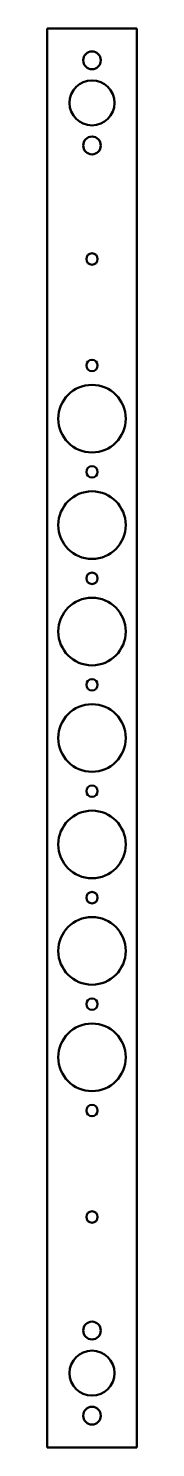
# Model space of a CAD drawing. Header units: millimetres. Extents: x 200 to 212, y 56 to 256.
import ezdxf

# ---------------------------------------------------------------- set-up
doc = ezdxf.new("R2010")
doc.units = ezdxf.units.MM
doc.header["$LTSCALE"] = 0.75
doc.layers.add('Visible', color=7, linetype='Continuous', lineweight=50)

msp = doc.modelspace()

# ---------------------------------------------------------------- linework, layer by layer
at = {"layer": 'Visible', "extrusion": (0, 1, 0)}
for p, q in [((199.52028, 255.644755), (199.52028, 55.644755)), ((212.22028, 255.644755), (199.52028, 255.644755)), ((212.22028, 55.644755), (212.22028, 255.644755)), ((199.52028, 55.644755), (212.22028, 55.644755))]:
    msp.add_line(p, q, dxfattribs=at)
at = {"layer": 'Visible', "extrusion": (-2e-16, 0, -1)}
for centre, radius in [((-205.87028, 251.144755), 1.25), ((-205.87028, 245.144755), 3.175), ((-205.87028, 239.144755), 1.25), ((-205.87028, 223.144755), 0.8), ((-205.87028, 208.144755), 0.8), ((-205.87028, 200.644755), 4.7625), ((-205.87028, 193.144755), 0.8), ((-205.87028, 185.644755), 4.7625), ((-205.87028, 178.144755), 0.8), ((-205.87028, 170.644755), 4.7625), ((-205.87028, 163.144755), 0.8), ((-205.87028, 155.644755), 4.7625), ((-205.87028, 148.144755), 0.8), ((-205.87028, 140.644755), 4.7625), ((-205.87028, 133.144755), 0.8), ((-205.87028, 125.644755), 4.7625), ((-205.87028, 118.144755), 0.8), ((-205.87028, 110.644755), 4.7625), ((-205.87028, 103.144755), 0.8), ((-205.87028, 88.144755), 0.8), ((-205.87028, 72.144755), 1.25), ((-205.87028, 66.144755), 3.175), ((-205.87028, 60.144755), 1.25)]:
    msp.add_circle(centre, radius, dxfattribs=at)

doc.saveas('drawing.dxf')
